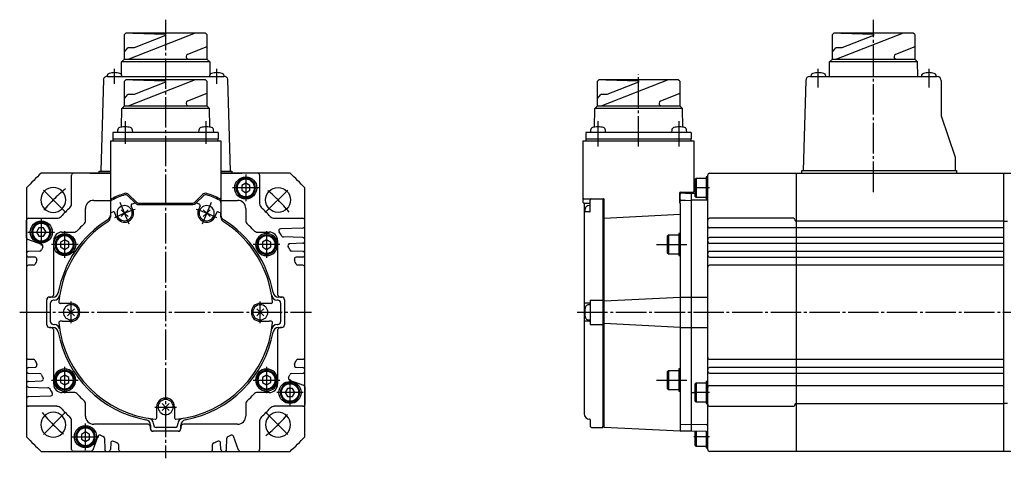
# Model space of a CAD drawing. Extents: x 0 to 632, y 0 to 332.
# Drawn here: x 0 to 356.2, y 173.7 to 332.3 of the extents above; entities that cross this region are included whole.
import ezdxf

# ---------------------------------------------------------------- set-up
doc = ezdxf.new("R2010")
doc.units = 0
doc.header["$MEASUREMENT"] = 0
doc.linetypes.add('DASH_CENTER', pattern=[14, 11, -1, 1, -1])
doc.layers.get('0').update_dxf_attribs({"linetype": 'CONTINUOUS'})

msp = doc.modelspace()

# ---------------------------------------------------------------- linework, layer by layer
at = {"color": 1, "linetype": 'DASH_CENTER'}
for p, q in [((52.8, 332.31), (52.8, 173.68)), ((308.89, 269.97), (308.89, 332.31)), ((34.3, 309.08), (34.3, 314.53)), ((71.3, 309.08), (71.3, 314.53)), ((288.89, 307.76), (288.89, 314.53)), ((328.89, 314.53), (328.89, 307.76)), ((223.89, 286.48), (223.89, 312.62)), ((38.12, 295.67), (38.12, 287.41)), ((67.48, 287.41), (67.48, 295.67)), ((209.21, 286.48), (209.21, 295.57)), ((238.57, 286.48), (238.57, 295.57)), ((81.8, 276.28), (81.8, 266.68)), ((16.38, 262.9), (7.9, 271.38)), ((86.6, 271.48), (77, 271.48)), ((89.22, 262.9), (97.7, 271.38)), ((249.51, 271.48), (243.81, 271.48)), ((39.58, 258.4), (36.32, 266.25)), ((69.28, 266.25), (66.02, 258.4)), ((7.8, 260.28), (7.8, 250.68)), ((3, 255.48), (12.6, 255.48)), ((16.3, 246.18), (16.3, 255.78)), ((89.3, 255.78), (89.3, 246.18)), ((21.1, 250.98), (11.5, 250.98)), ((94.1, 250.98), (84.5, 250.98)), ((230.39, 250.98), (241.89, 250.98)), ((18.55, 230.37), (18.55, 222.59)), ((87.05, 222.59), (87.05, 230.37)), ((0, 226.48), (105.6, 226.48)), ((201.69, 226.48), (425.89, 226.48)), ((203.64, 226.48), (207.5, 226.48)), ((16.3, 197.18), (16.3, 206.78)), ((89.3, 206.78), (89.3, 197.18)), ((11.5, 201.98), (21.1, 201.98)), ((84.5, 201.98), (94.1, 201.98)), ((97.8, 192.68), (97.8, 202.28)), ((230.39, 201.98), (241.89, 201.98)), ((102.6, 197.48), (93, 197.48)), ((249.51, 197.48), (243.81, 197.48)), ((16.38, 190.07), (7.9, 181.58)), ((48.91, 192.23), (56.69, 192.23)), ((89.22, 190.07), (97.7, 181.58)), ((23.8, 176.68), (23.8, 186.28)), ((19, 181.48), (28.6, 181.48)), ((249.51, 181.48), (243.81, 181.48))]:
    msp.add_line(p, q, dxfattribs=at)
at = {"color": 7, "linetype": 'Continuous'}
for p, q in [((37.92, 326.98), (38.42, 327.48)), ((37.92, 318.04), (37.92, 326.98)), ((67.17, 327.48), (38.42, 327.48)), ((67.17, 327.48), (38.43, 327.48)), ((63.51, 327.48), (39.45, 318.04)), ((40.95, 327.48), (52.74, 327.1)), ((52.74, 326.62), (41.36, 322.14)), ((52.74, 327.1), (52.74, 326.62)), ((67.67, 326.98), (67.17, 327.48)), ((67.67, 326.98), (67.67, 318.04)), ((294.01, 326.98), (294.51, 327.48)), ((294.01, 318.04), (294.01, 326.98)), ((323.26, 327.48), (294.51, 327.48)), ((323.26, 327.48), (294.52, 327.48)), ((319.59, 327.48), (295.53, 318.04)), ((297.04, 327.48), (308.83, 327.1)), ((308.83, 326.62), (297.45, 322.14)), ((308.83, 327.1), (308.83, 326.62)), ((323.76, 326.98), (323.26, 327.48)), ((323.76, 326.98), (323.76, 318.04)), ((37.92, 320.64), (39.18, 322.14)), ((41.36, 322.14), (39.18, 322.14)), ((67.67, 322.46), (60.71, 319.73)), ((294.01, 320.64), (295.27, 322.14)), ((297.45, 322.14), (295.27, 322.14)), ((323.76, 322.46), (316.8, 319.73)), ((36.84, 312.44), (36.86, 317.04)), ((36.86, 317.04), (37.92, 318.04)), ((68.73, 317.04), (36.86, 317.04)), ((37.92, 318.04), (60.99, 318.04)), ((60.24, 319.03), (60.24, 318.79)), ((60.99, 318.04), (67.67, 318.04)), ((67.67, 318.04), (68.73, 317.04)), ((67.67, 318.04), (68.73, 317.04)), ((68.73, 317.04), (68.76, 312.44)), ((292.91, 311.78), (292.95, 317.04)), ((292.95, 317.04), (294.01, 318.04)), ((324.82, 317.04), (292.95, 317.04)), ((294.01, 318.04), (317.07, 318.04)), ((316.32, 319.03), (316.32, 318.79)), ((317.07, 318.04), (323.76, 318.04)), ((323.76, 318.04), (324.82, 317.04)), ((323.76, 318.04), (324.82, 317.04)), ((324.86, 311.78), (324.82, 317.04)), ((30.26, 310.63), (29.3, 277.48)), ((31.62, 312.01), (31.6, 311.77)), ((31.76, 311.78), (73.84, 311.78)), ((37, 311.78), (36.98, 312.01)), ((37.93, 310.12), (38.43, 310.62)), ((37.93, 301.18), (37.93, 310.12)), ((67.18, 310.62), (38.43, 310.62)), ((67.17, 310.62), (38.43, 310.62)), ((63.51, 310.62), (39.45, 301.18)), ((40.95, 310.62), (52.8, 310.24)), ((52.8, 310.24), (52.8, 309.76)), ((67.68, 310.12), (67.18, 310.62)), ((67.68, 310.12), (67.68, 301.18)), ((68.62, 312.01), (68.6, 311.78)), ((74, 311.77), (73.98, 312.01)), ((76.3, 277.48), (75.34, 310.63)), ((209.01, 310.12), (209.51, 310.62)), ((209.01, 301.18), (209.01, 310.12)), ((238.26, 310.62), (209.51, 310.62)), ((234.59, 310.62), (210.53, 301.18)), ((212.04, 310.62), (223.89, 310.24)), ((223.89, 310.24), (223.89, 309.76)), ((238.76, 310.12), (238.26, 310.62)), ((238.76, 310.12), (238.76, 301.18)), ((284.34, 310.33), (283.4, 277.78)), ((285.84, 311.78), (331.89, 311.78)), ((286.21, 312.01), (286.19, 311.77)), ((291.58, 311.78), (291.56, 312.01)), ((326.21, 312.01), (326.19, 311.78)), ((331.58, 311.77), (331.56, 312.01)), ((333.39, 310.28), (333.39, 297.58)), ((52.8, 309.76), (41.36, 305.28)), ((223.89, 309.76), (212.45, 305.28)), ((37.93, 303.78), (39.18, 305.28)), ((41.36, 305.28), (39.18, 305.28)), ((67.68, 305.6), (60.71, 302.87)), ((209.01, 303.78), (210.27, 305.28)), ((212.45, 305.28), (210.27, 305.28)), ((238.76, 305.6), (231.8, 302.87)), ((36.82, 293.45), (36.93, 300.18)), ((36.93, 300.18), (37.93, 301.18)), ((68.68, 300.18), (36.93, 300.18)), ((37.93, 301.18), (60.99, 301.18)), ((60.24, 302.17), (60.24, 301.93)), ((60.99, 301.18), (67.68, 301.18)), ((67.68, 301.18), (68.68, 300.18)), ((67.68, 301.18), (68.68, 300.18)), ((68.78, 293.45), (68.68, 300.18)), ((207.9, 293.45), (208.01, 300.18)), ((208.01, 300.18), (209.01, 301.18)), ((239.76, 300.18), (208.01, 300.18)), ((209.01, 301.18), (232.07, 301.18)), ((231.32, 302.17), (231.32, 301.93)), ((232.07, 301.18), (238.76, 301.18)), ((238.76, 301.18), (239.76, 300.18)), ((238.76, 301.18), (239.76, 300.18)), ((239.87, 293.45), (239.76, 300.18)), ((333.39, 297.58), (338.39, 282.58)), ((35.44, 292.42), (35.37, 291.57)), ((40.87, 291.57), (40.79, 292.42)), ((64.8, 292.42), (64.73, 291.57)), ((70.23, 291.57), (70.15, 292.42)), ((206.53, 292.42), (206.46, 291.57)), ((211.96, 291.57), (211.88, 292.42)), ((235.89, 292.42), (235.82, 291.57)), ((241.32, 291.57), (241.24, 292.42)), ((71.85, 291.57), (33.75, 291.57)), ((33.75, 291.57), (33.75, 289.18)), ((33.75, 289.18), (71.85, 289.18)), ((33.8, 288.48), (33.8, 289.18)), ((71.8, 288.48), (71.8, 289.18)), ((71.85, 291.57), (71.85, 289.18)), ((204.84, 291.57), (204.84, 289.18)), ((242.94, 291.57), (204.84, 291.57)), ((204.84, 289.18), (242.94, 289.18)), ((204.89, 288.48), (204.89, 289.18)), ((242.89, 288.48), (242.89, 289.18)), ((242.94, 291.57), (242.94, 289.18)), ((32.8, 288.48), (72.8, 288.48)), ((32.8, 288.48), (72.8, 288.48)), ((32.8, 288.48), (72.8, 288.48)), ((32.8, 288.48), (32.8, 261.67)), ((72.8, 288.48), (72.8, 261.67)), ((203.89, 288.48), (243.89, 288.48)), ((203.89, 267.76), (203.89, 288.48)), ((243.89, 288.48), (243.89, 270.18)), ((338.39, 282.58), (338.39, 277.78)), ((32.8, 276.78), (7.79, 276.78)), ((18.8, 265.79), (18.8, 276.08)), ((25.36, 276.78), (25.86, 276.78)), ((26, 276.78), (32.8, 276.78)), ((28.8, 276.78), (28.8, 277.48)), ((28.8, 277.48), (32.8, 277.48)), ((72.8, 277.48), (76.8, 277.48)), ((72.8, 276.78), (79.6, 276.78)), ((97.81, 276.78), (72.8, 276.78)), ((76.8, 277.48), (76.8, 276.78)), ((79.86, 276.78), (80.36, 276.78)), ((86.8, 276.08), (86.8, 265.79)), ((244.74, 274.98), (244.39, 274.63)), ((244.39, 268.33), (244.39, 274.63)), ((244.74, 274.98), (244.74, 267.98)), ((244.74, 274.98), (248.39, 274.98)), ((248.39, 275.48), (248.39, 267.48)), ((248.89, 275.48), (248.39, 275.48)), ((248.89, 176.9), (248.89, 276.07)), ((249.57, 276.77), (279.39, 276.82)), ((279.39, 276.82), (280.89, 276.79)), ((280.89, 276.79), (280.89, 176.17)), ((280.89, 276.78), (355.89, 276.78)), ((282.89, 277.78), (338.89, 277.78)), ((282.89, 276.78), (282.89, 277.78)), ((283.89, 276.78), (314.39, 276.78)), ((338.89, 277.78), (338.89, 276.78)), ((355.89, 276.78), (367.39, 276.78)), ((355.89, 276.78), (355.89, 176.18)), ((2.5, 271.49), (2.5, 181.47)), ((81.8, 273.21), (80.3, 272.35)), ((80.3, 272.35), (80.3, 270.62)), ((83.3, 272.35), (81.8, 273.21)), ((83.3, 270.62), (83.3, 272.35)), ((103.1, 181.47), (103.1, 271.49)), ((39.04, 268.74), (41.86, 265.92)), ((39.42, 269.11), (42.26, 266.27)), ((63.34, 266.27), (66.17, 269.11)), ((63.74, 265.92), (66.56, 268.74)), ((80.3, 270.62), (81.8, 269.75)), ((81.8, 269.75), (83.3, 270.62)), ((203.89, 266.18), (203.89, 267.76)), ((204.09, 267.56), (211.19, 267.56)), ((210.99, 267.56), (210.99, 185.28)), ((211.39, 184.88), (211.39, 267.36)), ((238.69, 269.48), (238.69, 266.18)), ((238.89, 265.98), (238.89, 269.19)), ((239.19, 269.98), (243.69, 269.98)), ((240.89, 269.52), (239.19, 269.48)), ((240.89, 269.52), (242.89, 269.48)), ((242.89, 269.49), (244.39, 269.52)), ((242.89, 269.49), (242.89, 183.47)), ((244.39, 268.33), (244.74, 267.98)), ((248.39, 267.98), (244.74, 267.98)), ((248.39, 267.48), (248.89, 267.48)), ((248.89, 182.88), (248.89, 270.09)), ((23.8, 259.79), (23.8, 263.98)), ((26.8, 266.98), (32.8, 266.98)), ((32.8, 266.17), (32.8, 260.9)), ((40.95, 263.57), (40.37, 264.98)), ((42.92, 265.48), (62.68, 265.48)), ((42.96, 265.98), (62.63, 265.98)), ((65.23, 264.98), (64.65, 263.57)), ((72.8, 266.98), (78.8, 266.98)), ((81.8, 263.98), (81.8, 259.79)), ((204.09, 265.98), (206.33, 265.98)), ((204.19, 265.72), (204.19, 262.6)), ((204.39, 265.92), (206.19, 265.92)), ((206.39, 265.08), (205.54, 265)), ((206.19, 265.92), (206.19, 265.92)), ((206.39, 266.12), (206.39, 267.05)), ((206.39, 263), (206.39, 266.12)), ((238.89, 265.98), (238.89, 183.48)), ((239.18, 266.99), (240.89, 267.02)), ((240.89, 267.02), (242.89, 266.98)), ((248.4, 267.09), (242.89, 266.99)), ((3.2, 260.48), (13.49, 260.48)), ((34.95, 261.08), (34.36, 262.49)), ((37.95, 262.33), (36.71, 263.57)), ((37.95, 262.33), (36.71, 261.09)), ((37.95, 262.33), (39.19, 263.57)), ((37.95, 262.33), (39.19, 261.09)), ((66.41, 263.57), (67.65, 262.33)), ((66.41, 261.09), (67.65, 262.33)), ((68.89, 263.57), (67.65, 262.33)), ((68.89, 261.09), (67.65, 262.33)), ((71.24, 262.49), (70.65, 261.08)), ((72.8, 260.9), (72.8, 261.98)), ((92.11, 260.48), (102.4, 260.48)), ((204.19, 262.6), (204.19, 260.8)), ((204.19, 260.8), (204.19, 229.93)), ((206.19, 262.8), (204.39, 262.8)), ((206.19, 262.8), (206.19, 262.8)), ((211.39, 260.54), (238.89, 261.94)), ((279.89, 260.48), (249.59, 260.48)), ((2.5, 253.47), (2.5, 259.78)), ((6.93, 256.98), (6.07, 255.48)), ((8.67, 256.98), (6.93, 256.98)), ((9.53, 255.48), (8.67, 256.98)), ((102.42, 256.96), (94.38, 256.68)), ((103.1, 257.66), (103.1, 259.78)), ((355.89, 256.98), (249.59, 256.98)), ((355.89, 259.48), (280.89, 259.48)), ((355.89, 259.48), (357.39, 259.48)), ((6.07, 255.48), (6.93, 253.98)), ((6.93, 253.98), (8.67, 253.98)), ((8.67, 253.98), (9.53, 255.48)), ((15.3, 255.48), (19.49, 255.48)), ((86.1, 255.48), (90.3, 255.48)), ((102.42, 253.51), (95.42, 253.75)), ((234.74, 254.48), (234.39, 254.13)), ((234.39, 247.83), (234.39, 254.13)), ((234.74, 254.48), (238.39, 254.48)), ((234.74, 254.48), (234.74, 247.48)), ((238.89, 254.98), (238.39, 254.98)), ((238.39, 254.98), (238.39, 246.98)), ((355.89, 253.48), (249.59, 253.48)), ((7.96, 250.99), (2.96, 252.81)), ((12.3, 232.98), (12.3, 252.48)), ((16.3, 252.71), (14.8, 251.85)), ((14.8, 251.85), (14.8, 250.12)), ((14.8, 250.12), (16.3, 249.25)), ((17.8, 251.85), (16.3, 252.71)), ((16.3, 249.25), (17.8, 250.12)), ((17.8, 250.12), (17.8, 251.85)), ((89.3, 252.71), (87.8, 251.85)), ((87.8, 251.85), (87.8, 250.12)), ((87.8, 250.12), (89.3, 249.25)), ((90.8, 251.85), (89.3, 252.71)), ((89.3, 249.25), (90.8, 250.12)), ((90.8, 250.12), (90.8, 251.85)), ((93.3, 252.48), (93.3, 232.98)), ((102.42, 251.46), (97.72, 251.29)), ((103.1, 252.16), (103.1, 252.81)), ((249.59, 251.48), (355.89, 251.48)), ((2.5, 247.81), (2.5, 247.16)), ((7.24, 248.65), (3.18, 248.51)), ((5.57, 246.37), (3.18, 246.46)), ((102.42, 248.51), (98.36, 248.65)), ((102.42, 246.46), (100.03, 246.37)), ((103.1, 247.16), (103.1, 247.81)), ((234.39, 247.83), (234.74, 247.48)), ((238.39, 247.48), (234.74, 247.48)), ((238.39, 246.98), (238.89, 246.98)), ((355.89, 248.48), (249.59, 248.48)), ((249.59, 246.48), (355.89, 246.48)), ((4.97, 243.48), (3.2, 243.48)), ((102.4, 243.48), (100.63, 243.48)), ((355.89, 243.48), (249.59, 243.48)), ((10.8, 231.98), (11.3, 231.98)), ((11.98, 231.98), (10.8, 231.98)), ((94.8, 231.98), (93.62, 231.98)), ((94.3, 231.98), (94.8, 231.98)), ((211.39, 230.58), (238.89, 231.98)), ((238.89, 231.98), (242.89, 231.98)), ((242.89, 231.98), (248.89, 231.98)), ((9.8, 221.98), (9.8, 230.98)), ((9.8, 221.98), (9.8, 230.98)), ((9.8, 221.98), (9.8, 230.98)), ((9.8, 221.98), (9.8, 230.98)), ((11.2, 223.08), (11.2, 229.88)), ((12.45, 230.88), (12.2, 230.88)), ((14.63, 229.73), (15.35, 229.73)), ((15.35, 229.73), (18.55, 229.73)), ((87.05, 229.73), (90.25, 229.73)), ((90.25, 229.73), (90.96, 229.73)), ((93.4, 230.88), (93.14, 230.88)), ((94.4, 229.88), (94.4, 223.08)), ((95.8, 230.98), (95.8, 221.98)), ((95.8, 230.98), (95.8, 221.98)), ((95.8, 230.98), (95.8, 221.98)), ((95.8, 230.98), (95.8, 221.98)), ((204.19, 229.73), (204.19, 223.23)), ((206.19, 229.73), (204.39, 229.73)), ((206.39, 229.24), (205.54, 229.16)), ((206.19, 229.73), (206.15, 229.73)), ((206.39, 230.88), (206.39, 222.08)), ((206.39, 230.88), (210.99, 230.88)), ((18.55, 226.48), (17.31, 227.72)), ((18.55, 226.48), (17.31, 225.24)), ((18.55, 226.48), (19.79, 227.72)), ((18.55, 226.48), (19.79, 225.24)), ((87.05, 226.48), (85.81, 227.72)), ((87.05, 226.48), (85.81, 225.24)), ((87.05, 226.48), (88.29, 227.72)), ((87.05, 226.48), (88.29, 225.24)), ((11.3, 220.98), (10.8, 220.98)), ((10.8, 220.98), (11.98, 220.98)), ((12.2, 222.08), (12.45, 222.08)), ((15.35, 223.23), (14.63, 223.23)), ((15.35, 223.23), (18.55, 223.23)), ((87.05, 223.23), (90.25, 223.23)), ((90.96, 223.23), (90.25, 223.23)), ((93.14, 222.08), (93.4, 222.08)), ((93.62, 220.98), (94.8, 220.98)), ((94.8, 220.98), (94.3, 220.98)), ((204.19, 223.03), (204.19, 189.82)), ((206.15, 223.23), (204.39, 223.23)), ((205.54, 223.81), (206.39, 223.74)), ((206.15, 223.23), (206.19, 223.23)), ((206.39, 222.08), (210.99, 222.08)), ((238.89, 220.98), (211.39, 222.38)), ((238.89, 220.98), (242.89, 220.98)), ((242.89, 220.98), (248.89, 220.98)), ((12.3, 200.48), (12.3, 219.98)), ((93.3, 219.98), (93.3, 200.48)), ((3.18, 206.51), (5.57, 206.59)), ((3.2, 209.48), (4.97, 209.48)), ((100.03, 206.59), (102.42, 206.51)), ((100.63, 209.48), (102.4, 209.48)), ((249.59, 209.48), (355.89, 209.48)), ((2.5, 205.81), (2.5, 205.16)), ((3.18, 204.46), (7.24, 204.32)), ((16.3, 203.71), (14.8, 202.85)), ((17.8, 202.85), (16.3, 203.71)), ((89.3, 203.71), (87.8, 202.85)), ((90.8, 202.85), (89.3, 203.71)), ((98.36, 204.32), (102.42, 204.46)), ((103.1, 205.16), (103.1, 205.81)), ((234.74, 205.48), (234.39, 205.13)), ((234.39, 198.83), (234.39, 205.13)), ((234.74, 205.48), (234.74, 198.48)), ((234.74, 205.48), (238.39, 205.48)), ((238.39, 205.98), (238.39, 197.98)), ((238.89, 205.98), (238.39, 205.98)), ((355.89, 206.48), (249.59, 206.48)), ((249.59, 204.48), (355.89, 204.48)), ((2.5, 200.81), (2.5, 200.16)), ((3.18, 201.51), (7.88, 201.67)), ((14.8, 202.85), (14.8, 201.12)), ((14.8, 201.12), (16.3, 200.25)), ((16.3, 200.25), (17.8, 201.12)), ((17.8, 201.12), (17.8, 202.85)), ((87.8, 202.85), (87.8, 201.12)), ((87.8, 201.12), (89.3, 200.25)), ((89.3, 200.25), (90.8, 201.12)), ((90.8, 201.12), (90.8, 202.85)), ((97.64, 201.97), (102.64, 200.15)), ((103.1, 199.49), (103.1, 193.18)), ((244.74, 200.98), (244.39, 200.63)), ((244.39, 194.33), (244.39, 200.63)), ((244.74, 200.98), (248.39, 200.98)), ((244.74, 200.98), (244.74, 193.98)), ((248.89, 201.48), (248.39, 201.48)), ((248.39, 201.48), (248.39, 193.48)), ((249.59, 199.98), (355.89, 199.98)), ((3.18, 199.46), (10.18, 199.21)), ((3.18, 196.01), (11.22, 196.29)), ((19.49, 197.48), (15.3, 197.48)), ((90.3, 197.48), (86.1, 197.48)), ((96.93, 198.98), (96.07, 197.48)), ((96.07, 197.48), (96.93, 195.98)), ((98.67, 198.98), (96.93, 198.98)), ((96.93, 195.98), (98.67, 195.98)), ((99.53, 197.48), (98.67, 198.98)), ((98.67, 195.98), (99.53, 197.48)), ((234.39, 198.83), (234.74, 198.48)), ((238.39, 198.48), (234.74, 198.48)), ((238.39, 197.98), (238.89, 197.98)), ((242.89, 197.48), (244.39, 197.46)), ((2.5, 195.31), (2.5, 193.18)), ((13.49, 192.48), (3.2, 192.48)), ((23.8, 188.98), (23.8, 193.18)), ((52.8, 192.23), (51.56, 193.47)), ((52.8, 192.23), (54.03, 193.47)), ((81.8, 193.18), (81.8, 188.98)), ((102.4, 192.48), (92.11, 192.48)), ((244.39, 194.33), (244.74, 193.98)), ((248.39, 193.98), (244.74, 193.98)), ((248.39, 193.48), (248.89, 193.48)), ((249.59, 192.48), (279.89, 192.48)), ((280.89, 193.48), (355.89, 193.48)), ((357.39, 193.48), (355.89, 193.48)), ((49.55, 192.23), (49.55, 188.32)), ((52.8, 192.23), (51.56, 190.99)), ((52.8, 192.23), (54.03, 190.99)), ((56.05, 192.23), (56.05, 188.31)), ((18.8, 176.88), (18.8, 187.18)), ((46.3, 185.98), (26.8, 185.98)), ((47.3, 185.66), (47.3, 184.48)), ((48.4, 186.14), (48.4, 185.88)), ((57.2, 185.88), (57.2, 186.14)), ((58.3, 184.48), (58.3, 185.66)), ((78.8, 185.98), (59.3, 185.98)), ((86.8, 187.18), (86.8, 176.88)), ((206.19, 187.82), (206.15, 187.82)), ((206.39, 187.62), (206.39, 185.38)), ((210.99, 184.88), (210.99, 185.28)), ((210.99, 185.28), (211.39, 185.28)), ((239.18, 185.98), (240.89, 185.95)), ((240.89, 185.95), (242.89, 185.98)), ((242.89, 185.97), (248.4, 185.88)), ((23.8, 183.21), (22.3, 182.35)), ((22.3, 182.35), (22.3, 180.62)), ((25.3, 182.35), (23.8, 183.21)), ((25.3, 180.62), (25.3, 182.35)), ((47.3, 184.48), (47.3, 184.98)), ((52.8, 183.48), (48.3, 183.48)), ((57.3, 183.48), (48.3, 183.48)), ((56.2, 184.88), (49.4, 184.88)), ((57.3, 183.48), (52.8, 183.48)), ((58.3, 184.98), (58.3, 184.48)), ((206.89, 184.88), (210.99, 184.88)), ((238.89, 183.48), (211.39, 184.88)), ((240.89, 183.45), (239.18, 183.48)), ((242.89, 183.48), (240.89, 183.45)), ((248.4, 183.38), (242.89, 183.47)), ((244.39, 178.33), (244.39, 183.48)), ((244.74, 183.48), (244.74, 177.98)), ((248.39, 183.48), (248.39, 177.48)), ((22.3, 180.62), (23.8, 179.75)), ((23.8, 179.75), (25.3, 180.62)), ((28.29, 181.64), (26.47, 176.64)), ((30.63, 180.92), (30.78, 176.86)), ((32.91, 179.26), (32.82, 176.86)), ((35.8, 178.65), (35.8, 176.88)), ((69.8, 176.88), (69.8, 178.65)), ((72.78, 176.86), (72.69, 179.26)), ((74.82, 176.86), (74.97, 180.92)), ((79.13, 176.64), (77.31, 181.64)), ((244.39, 178.33), (244.74, 177.98)), ((7.79, 176.18), (97.81, 176.18)), ((25.81, 176.18), (19.5, 176.18)), ((31.48, 176.18), (32.12, 176.18)), ((73.48, 176.18), (74.12, 176.18)), ((79.79, 176.18), (86.1, 176.18)), ((248.39, 177.98), (244.74, 177.98)), ((248.39, 177.48), (248.89, 177.48)), ((279.39, 176.15), (249.57, 176.2)), ((280.89, 176.17), (279.39, 176.15)), ((355.89, 176.18), (280.89, 176.18)), ((367.39, 176.18), (355.89, 176.18))]:
    msp.add_line(p, q, dxfattribs=at)
for centre, major_axis, start_param, end_param in [((60.99, 319.03), (-0.53, 0.53), -0.411514, 0.785398), ((60.99, 318.79), (-0.53, 0.53), 0.785398, 2.356194), ((317.07, 319.03), (0.53, 0.53), 1.159283, 2.356194), ((317.07, 318.79), (-0.53, 0.53), 0.785398, 2.356194), ((31.6, 310.43), (0.961, 0.961), 0.671496, 2.213146), ((32.62, 311.92), (0.707, 0.707), 1.069137, 2.268928), ((34.3, 306.16), (4.95, 4.95), 0.785398, 1.069137), ((34.3, 306.16), (-4.95, 4.95), -1.069137, -0.785398), ((35.98, 311.92), (-0.707, 0.707), 4.014257, 5.214048), ((69.62, 311.92), (0.707, 0.707), 1.069137, 2.268928), ((71.3, 306.16), (4.95, 4.95), 0.785398, 1.069137), ((71.3, 306.16), (-4.95, 4.95), -1.069137, -0.785398), ((72.98, 311.92), (-0.707, 0.707), 4.014257, 5.214048), ((74, 310.43), (-0.961, 0.961), 4.07004, 5.61169), ((285.84, 310.28), (-1.06, 1.06), -0.785398, 0.756167), ((287.21, 311.92), (0.707, 0.707), 1.069137, 2.268928), ((288.89, 306.16), (4.95, 4.95), 0.785398, 1.069137), ((288.89, 306.16), (-4.95, 4.95), -1.069137, -0.785398), ((290.57, 311.92), (0.707, 0.707), 5.585054, 6.784845), ((327.21, 311.92), (-0.707, 0.707), -0.501659, 0.698132), ((328.89, 306.16), (4.95, 4.95), 0.785398, 1.069137), ((328.89, 306.16), (-4.95, 4.95), -1.069137, -0.785398), ((330.57, 311.92), (0.707, 0.707), 5.585054, 6.784845), ((331.89, 310.28), (1.06, 1.06), 5.497787, 7.068583), ((60.99, 302.17), (0.53, 0.53), 1.159283, 2.356194), ((232.07, 302.17), (0.53, 0.53), 1.159283, 2.356194), ((60.99, 301.93), (-0.53, 0.53), 0.785398, 2.356194), ((232.07, 301.93), (-0.53, 0.53), 0.785398, 2.356194), ((36.44, 292.33), (0.707, 0.707), 1.069137, 2.268928), ((38.12, 286.57), (4.95, 4.95), 0.956967, 1.069137), ((38.12, 286.57), (-4.95, 4.95), -0.785398, -0.613829), ((38.12, 286.57), (4.95, 4.95), 0.50166, 0.785398), ((39.8, 292.33), (-0.707, 0.707), 4.014257, 5.214048), ((65.8, 292.33), (0.707, 0.707), 1.069137, 2.268928), ((67.48, 286.57), (4.95, 4.95), 0.785398, 1.069137), ((67.48, 286.57), (-4.95, 4.95), -0.956967, -0.785398), ((67.48, 286.57), (-4.95, 4.95), -1.069137, -0.956967), ((69.16, 292.33), (-0.707, 0.707), 4.014257, 5.214048), ((207.53, 292.33), (-0.707, 0.707), -0.50166, 0.698132), ((209.21, 286.57), (4.95, 4.95), 0.956953, 1.069137), ((209.21, 286.57), (-4.95, 4.95), -0.785398, -0.613844), ((209.21, 286.57), (4.95, 4.95), 0.50166, 0.785398), ((210.89, 292.33), (-0.707, 0.707), 4.014257, 5.214048), ((236.89, 292.33), (0.707, 0.707), 1.069137, 2.268928), ((238.57, 286.57), (4.95, 4.95), 0.785398, 1.069137), ((238.57, 286.57), (4.95, 4.95), 0.613829, 0.785398), ((238.57, 286.57), (-4.95, 4.95), -1.069137, -0.956967), ((240.25, 292.33), (-0.707, 0.707), 4.014257, 5.214048), ((52.8, 226.48), (-47.73, 47.73), -0.055414, 0.055414), ((19.5, 276.08), (-0.495, 0.495), -0.785398, 0.785398), ((81.8, 271.48), (-3.77, 1.33), 3.480214256408793, 9.76339956358838), ((81.8, 271.48), (-3.44, 0.67), 3.33417, 9.617355), ((81.8, 271.48), (-2.23, 2.23), 3.926991, 10.210176), ((86.1, 276.08), (0.495, 0.495), 5.497787, 7.068583), ((52.8, 226.48), (47.73, 47.73), 6.227771, 6.3386), ((249.59, 276.07), (-0.495, 0.495), -0.767945, 0.785398), ((12.14, 267.14), (4.49, 0.34), -0.075599, 6.207586), ((93.46, 267.14), (4.46, 0.59), -0.1305486630093431, 6.152636644170243), ((33.1, 267.83), (-0.212, 0.212), 0.785398, 2.800832), ((52.8, 226.48), (-32.17, 32.17), -0.451143, -0.34076), ((52.8, 226.48), (42.65, 14.36), 1.581072, 1.692559), ((38.36, 268.05), (1.06, 1.06), 0, 1.119653), ((38.33, 268.03), (-0.707, 0.707), 4.712389, 5.832808), ((67.23, 268.05), (-1.06, 1.06), -1.119653, 0), ((67.26, 268.03), (0.707, 0.707), 0.450378, 1.570796), ((52.8, 226.48), (31.82, 31.82), 0.338891, 0.450378), ((52.8, 226.48), (-42.96, 14.99), 4.603394, 4.713777), ((72.5, 267.83), (-0.212, 0.212), 1.911557, 3.926991), ((204.09, 267.76), (0.141, 0.141), 2.356193, 3.926991), ((206.89, 267.05), (-0.354, 0.354), -0.785398, 0.785398), ((211.19, 267.36), (-0.141, 0.141), 3.926991, 5.497787), ((239.19, 269.48), (-0.354, 0.354), -0.785398, 0.785398), ((239.19, 269.19), (-0.212, 0.212), -0.767945, 0.785398), ((243.69, 270.18), (0.141, 0.141), 3.926991, 5.497787), ((248.39, 267.59), (0.354, 0.354), 3.944444, 5.497787), ((52.8, 226.48), (36.27, 36.27), 1.526935, 1.614657), ((16.8, 265.79), (-1.41, 1.41), 3.097731, 3.926991), ((26.8, 263.98), (-2.12, 2.12), -0.785398, 0.785398), ((33.8, 266.17), (-0.707, 0.707), -0.338891, 0.785398), ((37.95, 262.33), (1.94, 1.94), 5.497787, 11.780972), ((40.83, 265.17), (0.354, 0.354), 1.085418, 2.748894), ((52.8, 226.48), (-28.99, 28.99), -0.506987, -0.485379), ((41.67, 265.42), (0.354, 0.354), 0.10944, 1.063809), ((42.92, 266.98), (1.06, 1.06), 3.141593, 3.926991), ((42.96, 266.98), (-0.707, 0.707), 1.570796, 2.356194), ((62.63, 266.98), (-0.707, 0.707), 2.356194, 3.141593), ((62.68, 266.98), (-1.06, 1.06), 2.356194, 3.032153), ((63.93, 265.42), (-0.354, 0.354), -1.063809, -0.10944), ((52.8, 226.48), (-39.38, 11.41), 4.692864, 4.715934), ((67.65, 262.33), (1.94, 1.94), 5.497787, 11.780972), ((64.77, 265.17), (-0.354, 0.354), 3.534292, 5.197768), ((71.8, 266.17), (-0.707, 0.707), 3.926991, 5.05128), ((78.8, 263.98), (-2.12, 2.12), 3.926991, 5.497787), ((88.8, 265.79), (-1.41, 1.41), 0.785398, 1.614657), ((52.8, 226.48), (-36.27, 36.27), 4.668528, 4.75625), ((204.09, 266.18), (0.141, 0.141), 2.356193, 3.926991), ((204.09, 266.18), (0.141, 0.141), 2.356193, 3.926991), ((204.39, 265.72), (-0.141, 0.141), -0.785176, 0.785398), ((211.39, 262.33), (4.95, 4.95), 2.072456, 2.288409), ((205.63, 264.01), (-0.707, 0.707), -0.698132, 0.50166), ((206.19, 266.12), (-0.141, 0.141), 2.356194, 3.926991), ((238.89, 266.18), (0.141, 0.141), 2.356194, 3.926991), ((239.19, 266.69), (-0.212, 0.212), -0.767945, 0.785398), ((3.2, 259.78), (0.495, 0.495), 0.785398, 2.356194), ((13.49, 262.48), (1.41, 1.41), 3.926991, 4.75625), ((30.8, 261.67), (1.41, 1.41), 4.485733, 5.497787), ((30.8, 260.9), (1.41, 1.41), 4.495713, 5.497787), ((33.3, 261.98), (0.354, 0.354), 1.287759, 2.356194), ((52.8, 226.48), (-28.99, 28.99), -0.299928, -0.283038), ((33.9, 262.3), (-0.354, 0.354), 4.31969, 5.983257), ((37.95, 262.33), (-3.22, 0.45), 0.531351, 3.280244), ((37.95, 262.33), (2.3, 2.3), 5.497787, 5.890486), ((67.65, 262.33), (2.3, 2.3), 1.963495, 2.356194), ((67.65, 262.33), (-3.24, 0.24), 0.075076, 2.823969), ((71.7, 262.3), (0.354, 0.354), 0.299928, 1.963495), ((52.8, 226.48), (19.45, 36.09), -0.008088, 0.010319), ((72.3, 261.98), (0.354, 0.354), 5.497787, 6.566223), ((74.8, 261.67), (-1.41, 1.41), 0.785398, 1.797452), ((74.8, 260.9), (1.41, 1.41), 2.356194, 3.358269), ((92.11, 262.48), (-1.41, 1.41), 1.526935, 2.356194), ((102.4, 259.78), (-0.495, 0.495), 3.926991, 5.497787), ((204.39, 262.6), (-0.141, 0.141), -0.785398, 0.785398), ((206.19, 263), (0.141, 0.141), 3.926991, 5.497787), ((249.59, 259.78), (0.495, 0.495), 0.785398, 2.356194), ((279.89, 259.98), (-0.354, 0.354), 3.926991, 5.497787), ((7.8, 255.48), (-3.77, 1.33), 3.480214256408793, 9.76339956358838), ((7.8, 255.48), (-3.44, 0.67), 3.33417, 9.617355), ((7.8, 255.48), (-2.23, 2.23), 3.926991, 10.210176), ((52.8, 226.48), (39.45, 1.89), 2.08156, 2.911892), ((52.8, 226.48), (38.82, 1.51), 2.100531, 3.004665), ((52.8, 226.48), (30.76, 30.76), 1.534961, 1.606632), ((21.8, 259.79), (1.41, 1.41), 4.676553, 5.497787), ((52.8, 226.48), (-38.82, 1.46), 3.277247, 4.181381), ((52.8, 226.48), (39.42, 2.49), 0.118674, 0.949006), ((83.8, 259.79), (1.41, 1.41), 2.356194, 3.177428), ((52.8, 226.48), (-30.76, 30.76), 4.676553, 4.748225), ((94.41, 255.98), (-0.495, 0.495), -0.750492, 1.402105), ((102.4, 257.66), (-0.495, 0.495), 2.391101, 3.926991), ((249.59, 257.68), (-0.495, 0.495), 0.785398, 2.356194), ((280.89, 259.98), (-0.354, 0.354), 0.785398, 2.356194), ((3.2, 253.47), (0.495, 0.495), 2.356194, 3.577925), ((15.3, 252.48), (2.12, 2.12), 0.785398, 2.356194), ((16.3, 250.98), (-3.77, 1.33), 3.480214256408793, 9.76339956358838), ((16.3, 250.98), (-3.44, 0.67), 3.33417, 9.617355), ((16.3, 250.98), (-2.23, 2.23), 3.926991, 10.210176), ((19.49, 257.48), (-1.41, 1.41), 2.356194, 3.177428), ((86.1, 257.48), (1.41, 1.41), 3.105757, 3.926991), ((89.3, 250.98), (-3.67, 1.59), 3.550485, 9.83367), ((89.3, 250.98), (-2.47, 2.47), 3.926991, 10.210176), ((89.3, 250.98), (-2.23, 2.23), 3.926991, 10.210176), ((90.3, 252.48), (-2.12, 2.12), 3.926991, 5.497787), ((52.8, 226.48), (35.57, 35.57), 6.078219, 6.114494), ((95.45, 254.45), (-0.495, 0.495), 1.36583, 2.321288), ((102.4, 252.81), (0.495, 0.495), 5.497787, 7.033677), ((249.59, 252.78), (0.495, 0.495), 0.785398, 2.356194), ((52.8, 226.48), (-44.71, 23.04), -0.010876, 0.010945), ((7.72, 250.34), (-0.495, 0.495), 3.44027, 5.148721), ((97.74, 250.59), (0.495, 0.495), 0.820305, 2.848651), ((52.8, 226.48), (44.75, 22.97), -0.009312, 0.018244), ((102.4, 252.16), (-0.495, 0.495), 2.391101, 3.926991), ((249.59, 252.18), (-0.495, 0.495), 0.785398, 2.356194), ((3.2, 247.81), (-0.495, 0.495), -0.750492, 0.785398), ((3.2, 247.16), (-0.495, 0.495), 0.785398, 2.321288), ((5.55, 245.67), (0.495, 0.495), 5.11195, 7.033677), ((7.21, 249.35), (-0.495, 0.495), 2.391101, 3.462091), ((98.39, 249.35), (-0.495, 0.495), 1.250298, 2.321288), ((100.05, 245.67), (0.495, 0.495), 0.820305, 2.742032), ((102.4, 247.81), (0.495, 0.495), 5.497787, 7.033677), ((102.4, 247.16), (-0.495, 0.495), 2.391101, 3.926991), ((249.59, 247.78), (0.495, 0.495), 0.785398, 2.356194), ((249.59, 247.18), (-0.495, 0.495), 0.785398, 2.356194), ((3.2, 242.78), (0.495, 0.495), 0.785398, 2.356194), ((4.97, 244.18), (-0.495, 0.495), 2.356194, 3.572558), ((52.8, 226.48), (-47.15, 17.51), -0.030262, 0.001142), ((52.8, 226.48), (-35.57, 35.57), 4.281424, 4.312828), ((100.63, 244.18), (0.495, 0.495), 2.710628, 3.926991), ((102.4, 242.78), (-0.495, 0.495), 3.926991, 5.497787), ((249.59, 242.78), (0.495, 0.495), 0.785398, 2.356194), ((10.8, 230.98), (0.707, 0.707), 0.785398, 2.356194), ((10.8, 230.98), (-0.707, 0.707), -0.785415, 0.785398), ((10.8, 230.98), (0.707, 0.707), 0.785398, 2.356194), ((11.3, 232.98), (-0.707, 0.707), 2.356178, 3.926991), ((11.98, 233.98), (1.41, 1.41), 3.926991, 5.316066), ((12.45, 232.88), (1.41, 1.41), 3.926991, 5.340468), ((93.14, 232.88), (1.41, 1.41), 2.513513, 3.926991), ((93.62, 233.98), (-1.41, 1.41), 0.96712, 2.356194), ((94.3, 232.98), (-0.707, 0.707), 0.785398, 2.356211), ((94.8, 230.98), (0.707, 0.707), 5.497787, 7.0686), ((94.8, 230.98), (-0.707, 0.707), 3.926991, 5.497787), ((94.8, 230.98), (-0.707, 0.707), 3.926991, 5.497787), ((12.2, 229.88), (0.707, 0.707), 0.785398, 2.356194), ((14.63, 230.23), (0.354, 0.354), 2.258254, 3.926991), ((18.55, 226.48), (1.94, 1.94), 5.497787, 11.780972), ((18.55, 226.48), (-2.3, 2.3), 2.356194, 5.497787), ((87.05, 226.48), (-2.3, 2.3), -0.785398, 2.356194), ((87.05, 226.48), (1.94, 1.94), 5.497787, 11.780972), ((90.96, 230.23), (-0.354, 0.354), 2.356194, 4.024931), ((93.4, 229.88), (-0.707, 0.707), 3.926991, 5.497787), ((204.39, 229.93), (0.141, 0.141), 2.356194, 3.926652), ((211.39, 226.49), (4.95, 4.95), 2.072456, 2.356194), ((205.63, 228.17), (0.707, 0.707), 0.872665, 2.072456), ((206.19, 229.53), (-0.141, 0.141), 3.926991, 5.497787), ((211.39, 226.49), (4.95, 4.95), 2.356194, 2.639933), ((205.63, 224.81), (-0.707, 0.707), 1.069137, 2.268928), ((10.8, 221.98), (-0.707, 0.707), 0.785398, 2.356194), ((10.8, 221.98), (0.707, 0.707), 2.356194, 3.926974), ((10.8, 221.98), (-0.707, 0.707), 0.785398, 2.356194), ((12.2, 223.08), (-0.707, 0.707), 0.785398, 2.356194), ((11.3, 219.98), (0.707, 0.707), 5.497787, 7.068567), ((11.98, 218.98), (-1.41, 1.41), 4.108712, 5.497787), ((12.45, 220.08), (1.41, 1.41), 5.655106, 7.068583), ((14.63, 222.73), (-0.354, 0.354), -0.785398, 0.883338), ((52.8, 226.48), (-38.84, 0.89), 0.120756, 1.495642), ((52.8, 226.48), (38.85, 0.35), -1.481858, -0.106912), ((90.96, 222.73), (0.354, 0.354), 5.399847, 7.068583), ((93.14, 220.08), (1.41, 1.41), 0.785398, 2.198876), ((93.62, 218.98), (1.41, 1.41), 0.785398, 2.174473), ((94.3, 219.98), (-0.707, 0.707), -0.785381, 0.785398), ((93.4, 223.08), (0.707, 0.707), 3.926991, 5.497787), ((94.8, 221.98), (0.707, 0.707), 3.927008, 5.497787), ((94.8, 221.98), (0.707, 0.707), 3.926991, 5.497787), ((94.8, 221.98), (0.707, 0.707), 3.926991, 5.497787), ((204.39, 223.03), (-0.141, 0.141), -0.787547, 0.785398), ((206.19, 223.43), (-0.141, 0.141), 2.356194, 3.926991), ((52.8, 226.48), (39.48, 1.11), 3.295197, 4.502523), ((52.8, 226.48), (-39.5, 0.41), 1.762263, 2.970346), ((3.2, 210.18), (0.495, 0.495), 2.356194, 3.926991), ((102.4, 210.18), (-0.495, 0.495), 2.356194, 3.926991), ((249.59, 210.18), (-0.495, 0.495), 0.785398, 2.356194), ((4.97, 208.78), (-0.495, 0.495), 4.281424, 5.497787), ((5.55, 207.29), (0.495, 0.495), 3.961897, 5.883624), ((52.8, 226.48), (-35.57, 35.57), 1.139831, 1.171236), ((100.05, 207.29), (-0.495, 0.495), 0.399561, 2.321288), ((52.8, 226.48), (-35.57, 35.57), 3.541153, 3.572558), ((100.63, 208.78), (0.495, 0.495), 0.785398, 2.001761), ((3.2, 205.81), (-0.495, 0.495), -0.750492, 0.785398), ((3.2, 205.16), (-0.495, 0.495), 0.785398, 2.321288), ((7.21, 203.62), (-0.495, 0.495), 4.391891, 5.462881), ((52.8, 226.48), (35.57, 35.57), 2.821094, 2.848651), ((16.3, 201.98), (3.77, 1.34), -0.34159, 5.941595), ((16.3, 201.98), (-3.44, 0.67), 3.33417, 9.617355), ((16.3, 201.98), (-2.23, 2.23), 3.926991, 10.210176), ((89.3, 201.98), (3.87, 1), -0.251833, 6.031352), ((89.3, 201.98), (-2.47, 2.47), 3.926991, 10.210176), ((89.3, 201.98), (2.23, 2.23), 5.497787, 11.780972), ((52.8, 226.48), (-35.57, 35.57), 3.44027, 3.462091), ((98.39, 203.62), (-0.495, 0.495), -0.750492, 0.320498), ((102.4, 205.81), (0.495, 0.495), 5.497787, 7.033677), ((102.4, 205.16), (-0.495, 0.495), 2.391101, 3.926991), ((249.59, 205.78), (0.495, 0.495), 0.785398, 2.356194), ((249.59, 205.18), (-0.495, 0.495), 0.785398, 2.356194), ((3.2, 200.81), (-0.495, 0.495), -0.750492, 0.785398), ((3.2, 200.16), (-0.495, 0.495), 0.785398, 2.321288), ((7.86, 202.37), (0.495, 0.495), 3.961897, 5.990244), ((15.3, 200.48), (2.12, 2.12), 2.356194, 3.926991), ((90.3, 200.48), (-2.12, 2.12), 2.356194, 3.926991), ((97.8, 197.48), (-3.77, 1.33), 3.480214256408793, 9.76339956358838), ((97.8, 197.48), (-3.44, 0.67), 3.33417, 9.617355), ((97.8, 197.48), (-3.07, 0.7), 3.365842250726042, 9.64902755790563), ((97.88, 202.63), (-0.495, 0.495), 0.298678, 2.007129), ((102.4, 199.49), (0.495, 0.495), 5.497787, 6.719518), ((249.59, 199.28), (0.495, 0.495), 0.785398, 2.356194), ((3.2, 195.31), (-0.495, 0.495), -0.750492, 0.785398), ((10.15, 198.51), (-0.495, 0.495), 4.507423, 5.462881), ((52.8, 226.48), (35.57, 35.57), 2.936627, 2.972901), ((11.19, 196.99), (0.495, 0.495), 3.961897, 6.114494), ((19.49, 195.48), (-1.41, 1.41), 4.676553, 5.497787), ((52.8, 226.48), (30.76, 30.76), 3.105757, 3.177428), ((52.8, 226.48), (30.76, 30.76), 4.676553, 4.748225), ((86.1, 195.48), (1.41, 1.41), 0.785398, 1.606632), ((3.2, 193.18), (0.495, 0.495), 2.356194, 3.926991), ((13.49, 190.48), (1.41, 1.41), 6.239324, 7.068583), ((21.8, 193.18), (-1.41, 1.41), 3.926991, 4.748225), ((52.8, 192.23), (2.3, 2.3), 5.497787, 8.63938), ((52.8, 192.23), (1.94, 1.94), 5.497787, 11.780972), ((83.8, 193.18), (1.41, 1.41), 1.534961, 2.356194), ((92.11, 190.48), (-1.41, 1.41), -0.785398, 0.043861), ((102.4, 193.18), (-0.495, 0.495), 2.356194, 3.926991), ((249.59, 193.18), (-0.495, 0.495), 0.785398, 2.356194), ((279.89, 192.98), (-0.354, 0.354), 2.356194, 3.926991), ((280.89, 192.98), (0.354, 0.354), 0.785398, 2.356194), ((12.14, 185.82), (-3.98, 2.1), 3.627634, 9.910819), ((52.8, 226.48), (-36.27, 36.27), 1.526935, 1.614657), ((26.8, 188.98), (2.12, 2.12), 2.356194, 3.926991), ((78.8, 188.98), (-2.12, 2.12), 2.356194, 3.926991), ((52.8, 226.48), (36.27, 36.27), 4.668528, 4.75625), ((93.46, 185.82), (-4.15, 1.75), 3.541001, 9.824186), ((206.19, 189.82), (1.41, 1.41), 2.356194, 3.907761), ((16.8, 187.18), (-1.41, 1.41), 3.926991, 4.75625), ((23.8, 181.48), (-3.77, 1.33), 3.480214256408793, 9.76339956358838), ((45.3, 185.66), (1.41, 1.41), 5.497787, 6.886834), ((46.3, 184.98), (-0.707, 0.707), 3.926991, 5.497787), ((46.4, 186.14), (-1.41, 1.41), 3.926991, 5.34044), ((49.4, 185.88), (-0.707, 0.707), 0.785398, 2.356194), ((49.05, 188.32), (0.354, 0.354), 3.829021, 5.497787), ((56.55, 188.31), (0.354, 0.354), 2.356194, 4.024901), ((56.2, 185.88), (0.707, 0.707), 3.926991, 5.497787), ((59.2, 186.14), (1.41, 1.41), 0.942745, 2.356194), ((60.3, 185.66), (1.41, 1.41), 0.980971, 2.356194), ((59.3, 184.98), (0.707, 0.707), 0.785398, 2.356194), ((88.8, 187.18), (1.41, 1.41), 1.526935, 2.356194), ((206.19, 187.62), (-0.141, 0.141), 3.926991, 5.497787), ((206.89, 185.38), (0.354, 0.354), 2.356194, 3.926991), ((239.19, 186.28), (-0.212, 0.212), 0.785398, 2.338741), ((248.39, 185.38), (-0.354, 0.354), 3.926991, 5.480334), ((23.8, 181.48), (-3.44, 0.67), 3.33417, 9.617355), ((23.8, 181.48), (-3.15, 0.03), 3.152437, 9.435622), ((28.95, 181.4), (0.495, 0.495), 0.298678, 2.007129), ((52.8, 226.48), (35.57, 35.57), 3.44027, 3.462091), ((48.3, 184.48), (0.707, 0.707), 2.356194, 3.926991), ((48.3, 184.48), (-0.707, 0.707), 0.785398, 2.356194), ((48.3, 184.48), (-0.707, 0.707), 0.785398, 2.356194), ((57.3, 184.48), (0.707, 0.707), 3.926991, 5.497787), ((57.3, 184.48), (-0.707, 0.707), 2.356194, 3.926991), ((57.3, 184.48), (0.707, 0.707), 3.926991, 5.497787), ((52.8, 226.48), (-23, 44.73), 3.131602, 3.153423), ((76.65, 181.4), (-0.495, 0.495), 4.276057, 5.984508), ((239.19, 183.78), (-0.212, 0.212), 0.785398, 2.338741), ((248.39, 182.88), (-0.354, 0.354), 3.926991, 5.480334), ((52.8, 226.48), (-47.73, 47.73), 1.515382, 1.626211), ((29.93, 180.89), (0.495, 0.495), 5.532694, 6.603684), ((33.61, 179.23), (-0.495, 0.495), -1.171236, 0.750492), ((52.8, 226.48), (-35.57, 35.57), 1.970357, 2.001761), ((35.1, 178.65), (0.495, 0.495), 5.497787, 6.71415), ((70.5, 178.65), (-0.495, 0.495), -0.430965, 0.785398), ((52.8, 226.48), (-35.57, 35.57), 2.710628, 2.742032), ((71.99, 179.23), (0.495, 0.495), 5.532694, 7.454421), ((75.66, 180.89), (-0.495, 0.495), -0.320498, 0.750492), ((52.8, 226.48), (-47.73, 47.73), 3.086178, 3.197007), ((19.5, 176.88), (-0.495, 0.495), 0.785398, 2.356194), ((25.81, 176.88), (0.495, 0.495), 3.926991, 5.148721), ((31.48, 176.88), (0.495, 0.495), 2.391101, 3.926991), ((32.12, 176.88), (0.495, 0.495), 3.926991, 5.462881), ((36.5, 176.88), (-0.495, 0.495), 0.785398, 2.356194), ((69.1, 176.88), (0.495, 0.495), 3.926991, 5.497787), ((73.48, 176.88), (0.495, 0.495), 2.391101, 3.926991), ((74.12, 176.88), (0.495, 0.495), 3.926991, 5.462881), ((79.79, 176.88), (-0.495, 0.495), 1.134464, 2.356194), ((86.1, 176.88), (0.495, 0.495), 3.926991, 5.497787), ((249.59, 176.9), (0.495, 0.495), 2.356194, 3.909538)]:
    msp.add_ellipse(centre, major_axis=major_axis, ratio=1, start_param=start_param, end_param=end_param, dxfattribs=at)
at = {"color": 1, "linetype": 'DASH_CENTER'}
for major_axis, start_param, end_param in [((-55.79, 13.94), -0.644985, -0.436195), ((56.83, 8.73), 0.528581, 0.737372), ((38.78, 1.34), 1.825819, 2.032372), ((-38.62, 3.69), 4.311619, 4.518171), ((57.5, 0.32), 3.817007, 4.025797), ((51.39, 25.8), -1.355125, -1.146335)]:
    msp.add_ellipse((52.8, 226.48), major_axis=major_axis, ratio=1, start_param=start_param, end_param=end_param, dxfattribs=at)

doc.saveas('drawing.dxf')
